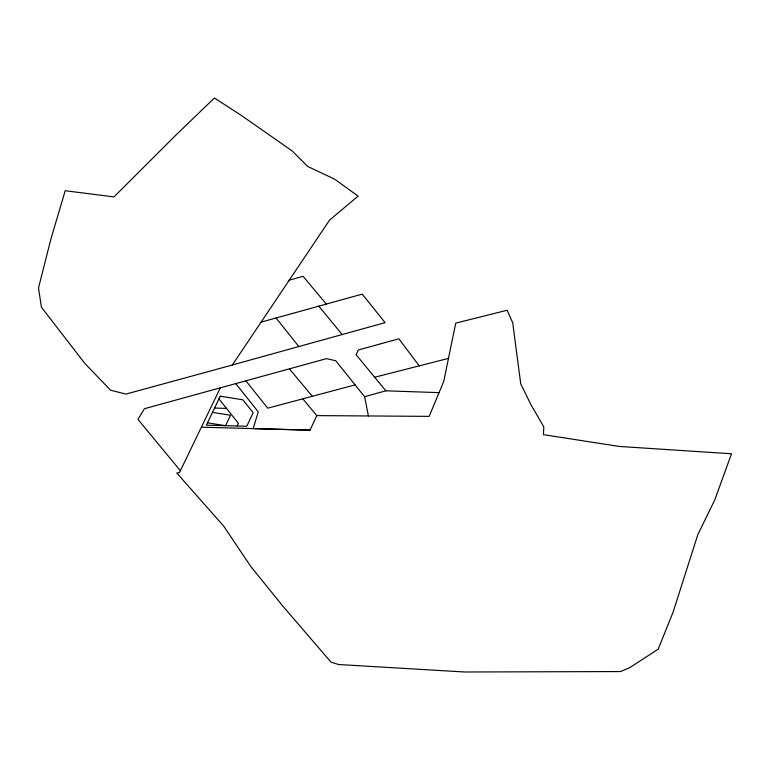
<?xml version="1.0" encoding="UTF-8"?>
<svg xmlns="http://www.w3.org/2000/svg" width="770" height="770" viewBox="0 0 770 770"><rect width="100%" height="100%" fill="white"/><g stroke="black" fill="none" stroke-linecap="round" stroke-linejoin="round"><path stroke-width="1.16" d="M220.316 387.849L179.497 472.578L176.773 473.04L223.704 526.141L250.856 566.566L282.946 606.24L331.052 662.2L338.646 664.52L464.676 671.998L620.591 671.565L629.783 667.648L658.158 649.216L672.97 612.468L697.861 534.524L714.724 500.057L731.5 453.78L619.34 446.446L543.447 434.665L543.803 426.792L530.857 404.548L520.732 383.778L512.714 322.794L507.151 310.243L455.753 323.131L443.722 381.448L429.169 416.368L316.788 415.608L302.812 398.812M201.519 427.196L310.06 430.161L316.788 415.608M237.141 426.003L238.411 423.336L218.921 398.889M288.923 280.28L303.062 276.305L326.316 304.073M232.444 364.99L125.914 394.105L110.534 390.207L84.777 363.353L41.426 307.22L38.5 287.99L50.974 238.777L65.2 190.729L113.979 196.908L176.224 134.788L214.416 98.002L241.135 115.279L292.09 150.881L307.673 166.455L334.594 179.131L358.108 196.138L329.579 220.076L232.367 364.961L385.125 322.649L362.218 294.13L260.992 322.178M180.392 470.74L137.955 419.381L144.423 408.706L326.499 358.647L335.72 360.745L364.605 396.704L385.847 390.814L439.054 392.642M355.105 384.865L267.729 408.177L245.871 380.803M374.682 377.252L448.313 358.435M214.541 408.071L226.505 408.398M310.06 430.161L253.147 428.601L258.277 411.863L235.736 383.585M212.472 412.393L230.528 415.261L225.552 425.685L207.496 422.817M289.405 368.84L312.283 396.29M318.79 306.152L342.226 334.603M385.847 390.814L356.192 354.826L358.223 350.003L398.879 338.8L419.255 365.865M276.074 317.991L298.904 346.577M364.605 396.704L368.426 415.954M220.22 396.184L206.37 425.165L246.737 426.262L253.195 412.758L242.848 399.794L220.22 396.184"/></g></svg>
